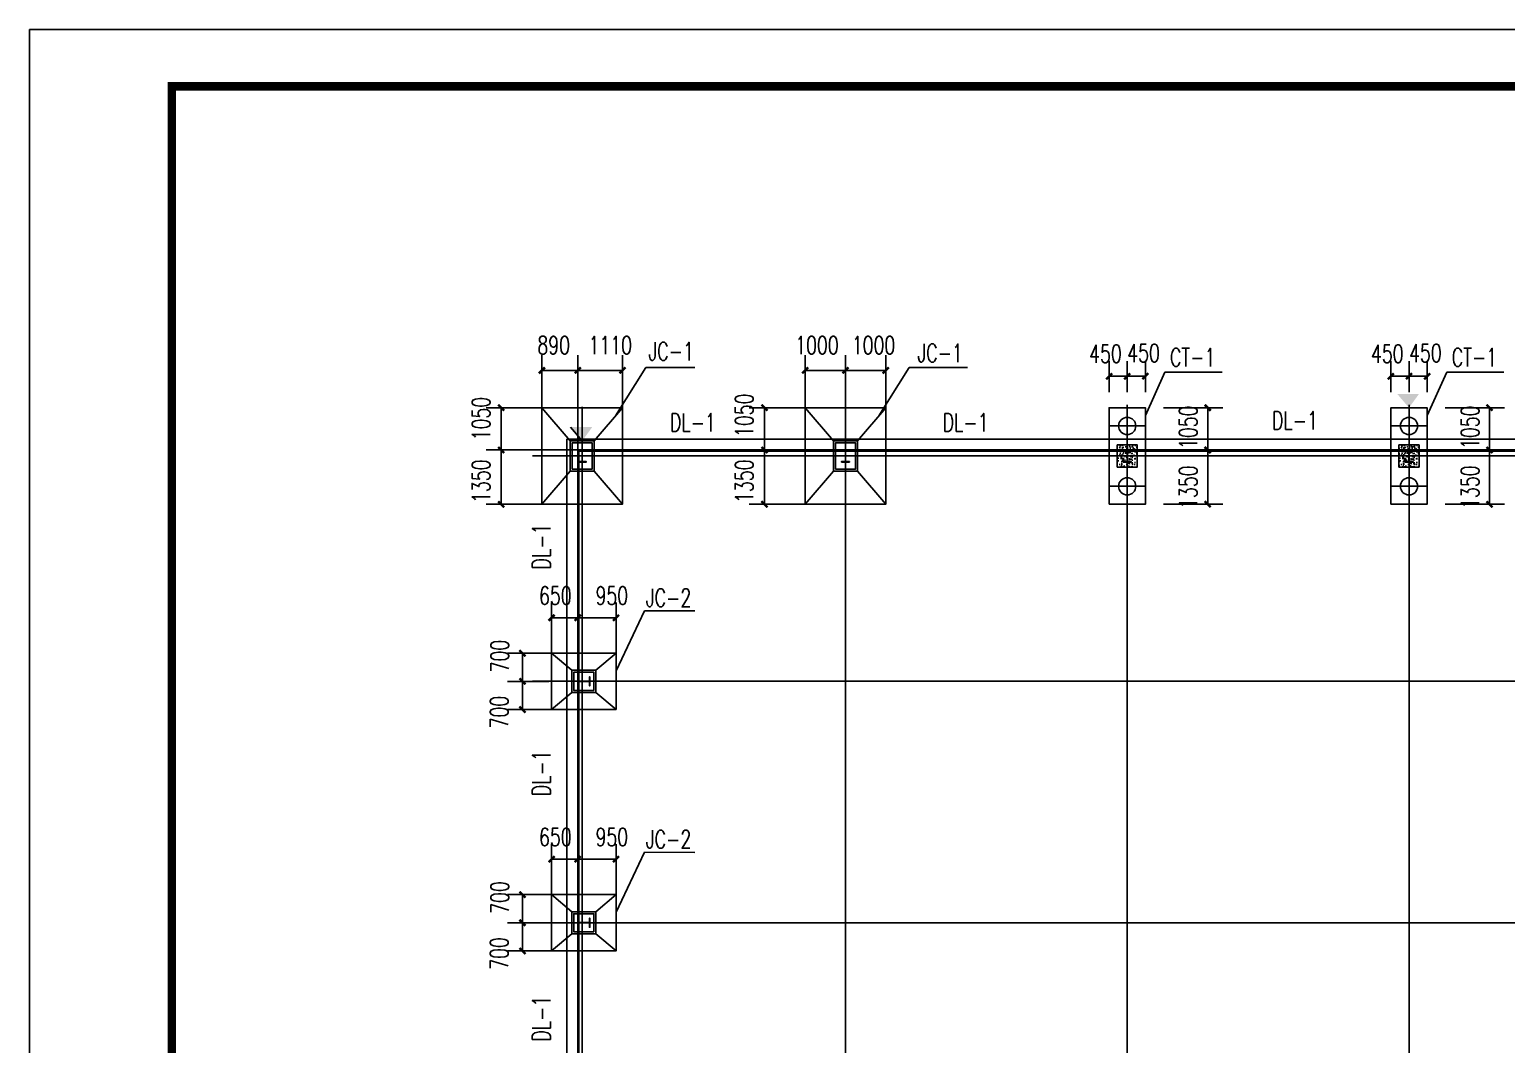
# Model space of a CAD drawing. Extents: x 180850 to 1400258, y 48356 to 327067.
# Drawn here: x 306909 to 343599, y 195157 to 220382 of the extents above; entities that cross this region are included whole.
import ezdxf

# ---------------------------------------------------------------- set-up
doc = ezdxf.new("R2010")
doc.units = 0
doc.header["$LTSCALE"] = 1000
for name, color, linetype in [('AXIS', 3, 'Continuous'), ('DIM_LEAD', 3, 'Continuous'), ('DOTE', 1, 'Continuous'), ('GZ', 50, 'Continuous'), ('PUB_HATCH', 8, 'Continuous'), ('PUB_TEXT', 7, 'Continuous'), ('PUB_TITLE', 4, 'Continuous'), ('YCX', 90, 'Continuous'), ('承台', 2, 'Continuous'), ('桩', 201, 'Continuous')]:
    doc.layers.add(name, color=color, linetype=linetype)
doc.styles.add('_TCH_DIM_T3', font='SIMPLEX', dxfattribs={"width": 0.705882, "bigfont": 'GBCBIG'})
doc.dimstyles.new('_TCH_ARCH&&150', dxfattribs={"dimtxt": 446.25, "dimasz": 150, "dimexe": 375, "dimexo": 450, "dimgap": 189.375, "dimtad": 1, "dimdec": 0, "dimzin": 0, "dimdsep": 46, "dimtxsty": '_TCH_DIM_T3', "dimblk": 'ARCHTICK', "dimcen": 0.09, "dimclrd": 3, "dimclre": 3, "dimclrt": 7, "dimazin": 2, "dimtfac": 1, "dimtdec": 0, "dimtix": 1, "dimtmove": 2, "dimatfit": 3, "dimfxl": 1, "dimtolj": 1, "dimtzin": 0, "dimarcsym": 0})
doc.dimstyles.new('TCH_150_1', dxfattribs={"dimtxt": 446.25, "dimasz": 150, "dimexe": 375, "dimexo": 450, "dimgap": 189.375, "dimtad": 1, "dimdec": 0, "dimzin": 0, "dimdsep": 46, "dimtxsty": '_TCH_DIM_T3', "dimblk": 'ARCHTICK', "dimcen": 0.09, "dimclrd": 256, "dimclre": 256, "dimclrt": 7, "dimazin": 2, "dimtfac": 1, "dimtdec": 0, "dimtix": 1, "dimtmove": 2, "dimatfit": 3, "dimfxl": 1, "dimtolj": 1, "dimtzin": 0, "dimarcsym": 0})

# ---------------------------------------------------------------- blocks, each defined once
blk = doc.blocks.new('A$C33B20A31')
at = {"layer": 'GZ'}
for points in [[(10, 35200), (210, 35200), (210, 35210), (117, 35210), (113, 35215), (113, 35485), (117, 35490), (210, 35490), (210, 35500), (10, 35500), (10, 35490), (103, 35490), (107, 35486), (107, 35215), (103, 35210), (10, 35210), (10, 35200)], [(6550, 35200), (6750, 35200), (6750, 35210), (6657, 35210), (6653, 35215), (6653, 35485), (6657, 35490), (6750, 35490), (6750, 35500), (6550, 35500), (6550, 35490), (6643, 35490), (6647, 35486), (6647, 35215), (6643, 35210), (6550, 35210), (6550, 35200)], [(13550, 35200), (13750, 35200), (13750, 35210), (13657, 35210), (13653, 35215), (13653, 35485), (13657, 35490), (13750, 35490), (13750, 35500), (13550, 35500), (13550, 35490), (13643, 35490), (13647, 35486), (13647, 35215), (13643, 35210), (13550, 35210), (13550, 35200)], [(20550, 35200), (20750, 35200), (20750, 35210), (20657, 35210), (20653, 35215), (20653, 35485), (20657, 35490), (20750, 35490), (20750, 35500), (20550, 35500), (20550, 35490), (20643, 35490), (20647, 35486), (20647, 35215), (20643, 35210), (20550, 35210), (20550, 35200)], [(0, 29860), (0, 29640), (10, 29640), (10, 29743), (15, 29747), (285, 29747), (290, 29743), (290, 29640), (300, 29640), (300, 29860), (290, 29860), (290, 29757), (286, 29753), (15, 29753), (10, 29757), (10, 29860), (0, 29860)], [(0, 23860), (0, 23640), (10, 23640), (10, 23743), (15, 23747), (285, 23747), (290, 23743), (290, 23640), (300, 23640), (300, 23860), (290, 23860), (290, 23757), (286, 23753), (15, 23753), (10, 23757), (10, 23860), (0, 23860)]]:
    blk.add_lwpolyline(points, close=True, dxfattribs=at)
blk = doc.blocks.new('_ArchTick')
at = {"color": 0, "linetype": 'ByBlock', "const_width": 0.4}
blk.add_lwpolyline([(-0.5, -0.5), (0.5, 0.5)], dxfattribs=at)
blk = doc.blocks.new('*D782')
at = {"layer": 'AXIS', "linetype": 'ByBlock', "lineweight": -2, "transparency": 16777216}
for p, q in [((319638, 210946), (319638, 212286)), ((320528, 210952), (320528, 212286)), ((319638, 211911), (320528, 211911))]:
    blk.add_line(p, q, dxfattribs=at)
at = {"layer": 'Defpoints', "color": 0, "linetype": 'ByBlock', "transparency": 16777216}
for p in [(320528, 211911), (319638, 210496), (320528, 210502)]:
    blk.add_point(p, dxfattribs=at)
at = {"layer": 'AXIS', "linetype": 'ByBlock', "lineweight": -2, "transparency": 16777216, "xscale": 150, "yscale": 150, "zscale": 150, "rotation": 180}
blk.add_blockref('_ArchTick', (319638, 211911), dxfattribs=at)
at = {"layer": 'AXIS', "linetype": 'ByBlock', "lineweight": -2, "transparency": 16777216, "xscale": 150, "yscale": 150, "zscale": 150}
blk.add_blockref('_ArchTick', (320528, 211911), dxfattribs=at)
at = {"layer": 'AXIS', "color": 7, "linetype": 'ByBlock', "transparency": 16777216, "insert": (319930, 212537), "char_height": 446.2, "attachment_point": 5, "style": '_TCH_DIM_T3'}
blk.add_mtext('\\A1;890', dxfattribs=at)
blk = doc.blocks.new('*D783')
at = {"layer": 'AXIS', "linetype": 'ByBlock', "lineweight": -2, "transparency": 16777216}
for p, q in [((319888, 209932), (318250, 209932)), ((318625, 209932), (318625, 208583)), ((319713, 208583), (318250, 208583))]:
    blk.add_line(p, q, dxfattribs=at)
at = {"layer": 'Defpoints', "color": 0, "linetype": 'ByBlock', "transparency": 16777216}
for p in [(320338, 209932), (318625, 208583), (320163, 208583)]:
    blk.add_point(p, dxfattribs=at)
at = {"layer": 'AXIS', "linetype": 'ByBlock', "lineweight": -2, "transparency": 16777216, "xscale": 150, "yscale": 150, "zscale": 150}
for p, rotation in [((318625, 209932), 90), ((318625, 208583), 270)]:
    blk.add_blockref('_ArchTick', p, dxfattribs=dict(at, rotation=rotation))
at = {"layer": 'AXIS', "color": 7, "linetype": 'ByBlock', "transparency": 16777216, "insert": (318125, 209156), "char_height": 446.2, "attachment_point": 5, "rotation": 90, "style": '_TCH_DIM_T3'}
blk.add_mtext('\\A1;1350', dxfattribs=at)
blk = doc.blocks.new('*D784')
at = {"layer": 'AXIS', "linetype": 'ByBlock', "lineweight": -2, "transparency": 16777216}
for p, q in [((319713, 210983), (318250, 210983)), ((318625, 210983), (318625, 209932)), ((319888, 209932), (318250, 209932))]:
    blk.add_line(p, q, dxfattribs=at)
at = {"layer": 'Defpoints', "color": 0, "linetype": 'ByBlock', "transparency": 16777216}
for p in [(320163, 210983), (318625, 209932), (320338, 209932)]:
    blk.add_point(p, dxfattribs=at)
at = {"layer": 'AXIS', "linetype": 'ByBlock', "lineweight": -2, "transparency": 16777216, "xscale": 150, "yscale": 150, "zscale": 150}
for p, rotation in [((318625, 210983), 90), ((318625, 209932), 270)]:
    blk.add_blockref('_ArchTick', p, dxfattribs=dict(at, rotation=rotation))
at = {"layer": 'AXIS', "color": 7, "linetype": 'ByBlock', "transparency": 16777216, "insert": (318125, 210712), "char_height": 446.2, "attachment_point": 5, "rotation": 90, "style": '_TCH_DIM_T3'}
blk.add_mtext('\\A1;1050', dxfattribs=at)
blk = doc.blocks.new('*D785')
at = {"layer": 'AXIS', "linetype": 'ByBlock', "lineweight": -2, "transparency": 16777216}
for p, q in [((320528, 210952), (320528, 212286)), ((321638, 210946), (321638, 212286)), ((320528, 211911), (321638, 211911))]:
    blk.add_line(p, q, dxfattribs=at)
at = {"layer": 'Defpoints', "color": 0, "linetype": 'ByBlock', "transparency": 16777216}
for p in [(321638, 211911), (320528, 210502), (321638, 210496)]:
    blk.add_point(p, dxfattribs=at)
at = {"layer": 'AXIS', "linetype": 'ByBlock', "lineweight": -2, "transparency": 16777216, "xscale": 150, "yscale": 150, "zscale": 150, "rotation": 180}
blk.add_blockref('_ArchTick', (320528, 211911), dxfattribs=at)
at = {"layer": 'AXIS', "linetype": 'ByBlock', "lineweight": -2, "transparency": 16777216, "xscale": 150, "yscale": 150, "zscale": 150}
blk.add_blockref('_ArchTick', (321638, 211911), dxfattribs=at)
at = {"layer": 'AXIS', "color": 7, "linetype": 'ByBlock', "transparency": 16777216, "insert": (321335, 212537), "char_height": 446.2, "attachment_point": 5, "style": '_TCH_DIM_T3'}
blk.add_mtext('\\A1;1110', dxfattribs=at)
blk = doc.blocks.new('*D840')
at = {"layer": 'AXIS', "linetype": 'ByBlock', "lineweight": -2, "transparency": 16777216}
for p, q in [((326178, 210946), (326178, 212286)), ((327178, 210946), (327178, 212286)), ((326178, 211911), (327178, 211911))]:
    blk.add_line(p, q, dxfattribs=at)
at = {"layer": 'Defpoints', "color": 0, "linetype": 'ByBlock', "transparency": 16777216}
for p in [(327178, 211911), (326178, 210496), (327178, 210496)]:
    blk.add_point(p, dxfattribs=at)
at = {"layer": 'AXIS', "linetype": 'ByBlock', "lineweight": -2, "transparency": 16777216, "xscale": 150, "yscale": 150, "zscale": 150, "rotation": 180}
blk.add_blockref('_ArchTick', (326178, 211911), dxfattribs=at)
at = {"layer": 'AXIS', "linetype": 'ByBlock', "lineweight": -2, "transparency": 16777216, "xscale": 150, "yscale": 150, "zscale": 150}
blk.add_blockref('_ArchTick', (327178, 211911), dxfattribs=at)
at = {"layer": 'AXIS', "color": 7, "linetype": 'ByBlock', "transparency": 16777216, "insert": (326470, 212537), "char_height": 446.2, "attachment_point": 5, "style": '_TCH_DIM_T3'}
blk.add_mtext('\\A1;1000', dxfattribs=at)
blk = doc.blocks.new('*D841')
at = {"layer": 'AXIS', "linetype": 'ByBlock', "lineweight": -2, "transparency": 16777216}
for p, q in [((326428, 209932), (324790, 209932)), ((325165, 209932), (325165, 208583)), ((326253, 208583), (324790, 208583))]:
    blk.add_line(p, q, dxfattribs=at)
at = {"layer": 'Defpoints', "color": 0, "linetype": 'ByBlock', "transparency": 16777216}
for p in [(326878, 209932), (325165, 208583), (326703, 208583)]:
    blk.add_point(p, dxfattribs=at)
at = {"layer": 'AXIS', "linetype": 'ByBlock', "lineweight": -2, "transparency": 16777216, "xscale": 150, "yscale": 150, "zscale": 150}
for p, rotation in [((325165, 209932), 90), ((325165, 208583), 270)]:
    blk.add_blockref('_ArchTick', p, dxfattribs=dict(at, rotation=rotation))
at = {"layer": 'AXIS', "color": 7, "linetype": 'ByBlock', "transparency": 16777216, "insert": (324665, 209156), "char_height": 446.2, "attachment_point": 5, "rotation": 90, "style": '_TCH_DIM_T3'}
blk.add_mtext('\\A1;1350', dxfattribs=at)
blk = doc.blocks.new('*D842')
at = {"layer": 'AXIS', "linetype": 'ByBlock', "lineweight": -2, "transparency": 16777216}
for p, q in [((326253, 210983), (324790, 210983)), ((325165, 210983), (325165, 209932)), ((326428, 209932), (324790, 209932))]:
    blk.add_line(p, q, dxfattribs=at)
at = {"layer": 'Defpoints', "color": 0, "linetype": 'ByBlock', "transparency": 16777216}
for p in [(326703, 210983), (325165, 209932), (326878, 209932)]:
    blk.add_point(p, dxfattribs=at)
at = {"layer": 'AXIS', "linetype": 'ByBlock', "lineweight": -2, "transparency": 16777216, "xscale": 150, "yscale": 150, "zscale": 150}
for p, rotation in [((325165, 210983), 90), ((325165, 209932), 270)]:
    blk.add_blockref('_ArchTick', p, dxfattribs=dict(at, rotation=rotation))
at = {"layer": 'AXIS', "color": 7, "linetype": 'ByBlock', "transparency": 16777216, "insert": (324665, 210794), "char_height": 446.2, "attachment_point": 5, "rotation": 90, "style": '_TCH_DIM_T3'}
blk.add_mtext('\\A1;1050', dxfattribs=at)
blk = doc.blocks.new('*D843')
at = {"layer": 'AXIS', "linetype": 'ByBlock', "lineweight": -2, "transparency": 16777216}
for p, q in [((327178, 210946), (327178, 212286)), ((328178, 210946), (328178, 212286)), ((327178, 211911), (328178, 211911))]:
    blk.add_line(p, q, dxfattribs=at)
at = {"layer": 'Defpoints', "color": 0, "linetype": 'ByBlock', "transparency": 16777216}
for p in [(328178, 211911), (327178, 210496), (328178, 210496)]:
    blk.add_point(p, dxfattribs=at)
at = {"layer": 'AXIS', "linetype": 'ByBlock', "lineweight": -2, "transparency": 16777216, "xscale": 150, "yscale": 150, "zscale": 150, "rotation": 180}
blk.add_blockref('_ArchTick', (327178, 211911), dxfattribs=at)
at = {"layer": 'AXIS', "linetype": 'ByBlock', "lineweight": -2, "transparency": 16777216, "xscale": 150, "yscale": 150, "zscale": 150}
blk.add_blockref('_ArchTick', (328178, 211911), dxfattribs=at)
at = {"layer": 'AXIS', "color": 7, "linetype": 'ByBlock', "transparency": 16777216, "insert": (327875, 212537), "char_height": 446.2, "attachment_point": 5, "style": '_TCH_DIM_T3'}
blk.add_mtext('\\A1;1000', dxfattribs=at)
blk = doc.blocks.new('*D872')
at = {"layer": 'AXIS', "linetype": 'ByBlock', "lineweight": -2, "transparency": 16777216}
for p, q in [((319878, 198894), (319878, 200138)), ((320528, 198907), (320528, 200138)), ((319878, 199763), (320528, 199763))]:
    blk.add_line(p, q, dxfattribs=at)
at = {"layer": 'Defpoints', "color": 0, "linetype": 'ByBlock', "transparency": 16777216}
for p in [(320528, 199763), (319878, 198444), (320528, 198457)]:
    blk.add_point(p, dxfattribs=at)
at = {"layer": 'AXIS', "linetype": 'ByBlock', "lineweight": -2, "transparency": 16777216, "xscale": 150, "yscale": 150, "zscale": 150, "rotation": 180}
blk.add_blockref('_ArchTick', (319878, 199763), dxfattribs=at)
at = {"layer": 'AXIS', "linetype": 'ByBlock', "lineweight": -2, "transparency": 16777216, "xscale": 150, "yscale": 150, "zscale": 150}
blk.add_blockref('_ArchTick', (320528, 199763), dxfattribs=at)
at = {"layer": 'AXIS', "color": 7, "linetype": 'ByBlock', "transparency": 16777216, "insert": (319970, 200313), "char_height": 446.2, "attachment_point": 5, "style": '_TCH_DIM_T3'}
blk.add_mtext('\\A1;650', dxfattribs=at)
blk = doc.blocks.new('*D873')
at = {"layer": 'AXIS', "linetype": 'ByBlock', "lineweight": -2, "transparency": 16777216}
for p, q in [((319933, 198882), (318779, 198882)), ((319154, 198182), (319154, 198882)), ((319808, 198182), (318779, 198182))]:
    blk.add_line(p, q, dxfattribs=at)
at = {"layer": 'Defpoints', "color": 0, "linetype": 'ByBlock', "transparency": 16777216}
for p in [(319154, 198882), (320383, 198882), (320258, 198182)]:
    blk.add_point(p, dxfattribs=at)
at = {"layer": 'AXIS', "linetype": 'ByBlock', "lineweight": -2, "transparency": 16777216, "xscale": 150, "yscale": 150, "zscale": 150}
for p, rotation in [((319154, 198882), 90), ((319154, 198182), 270)]:
    blk.add_blockref('_ArchTick', p, dxfattribs=dict(at, rotation=rotation))
at = {"layer": 'AXIS', "color": 7, "linetype": 'ByBlock', "transparency": 16777216, "insert": (318590, 198809), "char_height": 446.2, "attachment_point": 5, "rotation": 90, "style": '_TCH_DIM_T3'}
blk.add_mtext('\\A1;700', dxfattribs=at)
blk = doc.blocks.new('*D874')
at = {"layer": 'AXIS', "linetype": 'ByBlock', "lineweight": -2, "transparency": 16777216}
for p, q in [((319808, 198182), (318779, 198182)), ((319154, 197482), (319154, 198182)), ((319933, 197482), (318779, 197482))]:
    blk.add_line(p, q, dxfattribs=at)
at = {"layer": 'Defpoints', "color": 0, "linetype": 'ByBlock', "transparency": 16777216}
for p in [(319154, 198182), (320258, 198182), (320383, 197482)]:
    blk.add_point(p, dxfattribs=at)
at = {"layer": 'AXIS', "linetype": 'ByBlock', "lineweight": -2, "transparency": 16777216, "xscale": 150, "yscale": 150, "zscale": 150}
for p, rotation in [((319154, 198182), 90), ((319154, 197482), 270)]:
    blk.add_blockref('_ArchTick', p, dxfattribs=dict(at, rotation=rotation))
at = {"layer": 'AXIS', "color": 7, "linetype": 'ByBlock', "transparency": 16777216, "insert": (318578, 197418), "char_height": 446.2, "attachment_point": 5, "rotation": 90, "style": '_TCH_DIM_T3'}
blk.add_mtext('\\A1;700', dxfattribs=at)
blk = doc.blocks.new('*D875')
at = {"layer": 'AXIS', "linetype": 'ByBlock', "lineweight": -2, "transparency": 16777216}
for p, q in [((320528, 198907), (320528, 200138)), ((321478, 198894), (321478, 200138)), ((320528, 199763), (321478, 199763))]:
    blk.add_line(p, q, dxfattribs=at)
at = {"layer": 'Defpoints', "color": 0, "linetype": 'ByBlock', "transparency": 16777216}
for p in [(321478, 199763), (320528, 198457), (321478, 198444)]:
    blk.add_point(p, dxfattribs=at)
at = {"layer": 'AXIS', "linetype": 'ByBlock', "lineweight": -2, "transparency": 16777216, "xscale": 150, "yscale": 150, "zscale": 150, "rotation": 180}
blk.add_blockref('_ArchTick', (320528, 199763), dxfattribs=at)
at = {"layer": 'AXIS', "linetype": 'ByBlock', "lineweight": -2, "transparency": 16777216, "xscale": 150, "yscale": 150, "zscale": 150}
blk.add_blockref('_ArchTick', (321478, 199763), dxfattribs=at)
at = {"layer": 'AXIS', "color": 7, "linetype": 'ByBlock', "transparency": 16777216, "insert": (321375, 200313), "char_height": 446.2, "attachment_point": 5, "style": '_TCH_DIM_T3'}
blk.add_mtext('\\A1;950', dxfattribs=at)
blk = doc.blocks.new('*D876')
at = {"layer": 'AXIS', "linetype": 'ByBlock', "lineweight": -2, "transparency": 16777216}
for p, q in [((319878, 204894), (319878, 206138)), ((320528, 204907), (320528, 206138)), ((319878, 205763), (320528, 205763))]:
    blk.add_line(p, q, dxfattribs=at)
at = {"layer": 'Defpoints', "color": 0, "linetype": 'ByBlock', "transparency": 16777216}
for p in [(320528, 205763), (319878, 204444), (320528, 204457)]:
    blk.add_point(p, dxfattribs=at)
at = {"layer": 'AXIS', "linetype": 'ByBlock', "lineweight": -2, "transparency": 16777216, "xscale": 150, "yscale": 150, "zscale": 150, "rotation": 180}
blk.add_blockref('_ArchTick', (319878, 205763), dxfattribs=at)
at = {"layer": 'AXIS', "linetype": 'ByBlock', "lineweight": -2, "transparency": 16777216, "xscale": 150, "yscale": 150, "zscale": 150}
blk.add_blockref('_ArchTick', (320528, 205763), dxfattribs=at)
at = {"layer": 'AXIS', "color": 7, "linetype": 'ByBlock', "transparency": 16777216, "insert": (319970, 206313), "char_height": 446.2, "attachment_point": 5, "style": '_TCH_DIM_T3'}
blk.add_mtext('\\A1;650', dxfattribs=at)
blk = doc.blocks.new('*D877')
at = {"layer": 'AXIS', "linetype": 'ByBlock', "lineweight": -2, "transparency": 16777216}
for p, q in [((319933, 204882), (318779, 204882)), ((319154, 204182), (319154, 204882)), ((319808, 204182), (318779, 204182))]:
    blk.add_line(p, q, dxfattribs=at)
at = {"layer": 'Defpoints', "color": 0, "linetype": 'ByBlock', "transparency": 16777216}
for p in [(319154, 204882), (320383, 204882), (320258, 204182)]:
    blk.add_point(p, dxfattribs=at)
at = {"layer": 'AXIS', "linetype": 'ByBlock', "lineweight": -2, "transparency": 16777216, "xscale": 150, "yscale": 150, "zscale": 150}
for p, rotation in [((319154, 204882), 90), ((319154, 204182), 270)]:
    blk.add_blockref('_ArchTick', p, dxfattribs=dict(at, rotation=rotation))
at = {"layer": 'AXIS', "color": 7, "linetype": 'ByBlock', "transparency": 16777216, "insert": (318590, 204809), "char_height": 446.2, "attachment_point": 5, "rotation": 90, "style": '_TCH_DIM_T3'}
blk.add_mtext('\\A1;700', dxfattribs=at)
blk = doc.blocks.new('*D878')
at = {"layer": 'AXIS', "linetype": 'ByBlock', "lineweight": -2, "transparency": 16777216}
for p, q in [((319808, 204182), (318779, 204182)), ((319154, 203482), (319154, 204182)), ((319933, 203482), (318779, 203482))]:
    blk.add_line(p, q, dxfattribs=at)
at = {"layer": 'Defpoints', "color": 0, "linetype": 'ByBlock', "transparency": 16777216}
for p in [(319154, 204182), (320258, 204182), (320383, 203482)]:
    blk.add_point(p, dxfattribs=at)
at = {"layer": 'AXIS', "linetype": 'ByBlock', "lineweight": -2, "transparency": 16777216, "xscale": 150, "yscale": 150, "zscale": 150}
for p, rotation in [((319154, 204182), 90), ((319154, 203482), 270)]:
    blk.add_blockref('_ArchTick', p, dxfattribs=dict(at, rotation=rotation))
at = {"layer": 'AXIS', "color": 7, "linetype": 'ByBlock', "transparency": 16777216, "insert": (318578, 203418), "char_height": 446.2, "attachment_point": 5, "rotation": 90, "style": '_TCH_DIM_T3'}
blk.add_mtext('\\A1;700', dxfattribs=at)
blk = doc.blocks.new('*D879')
at = {"layer": 'AXIS', "linetype": 'ByBlock', "lineweight": -2, "transparency": 16777216}
for p, q in [((320528, 204907), (320528, 206138)), ((321478, 204894), (321478, 206138)), ((320528, 205763), (321478, 205763))]:
    blk.add_line(p, q, dxfattribs=at)
at = {"layer": 'Defpoints', "color": 0, "linetype": 'ByBlock', "transparency": 16777216}
for p in [(321478, 205763), (320528, 204457), (321478, 204444)]:
    blk.add_point(p, dxfattribs=at)
at = {"layer": 'AXIS', "linetype": 'ByBlock', "lineweight": -2, "transparency": 16777216, "xscale": 150, "yscale": 150, "zscale": 150, "rotation": 180}
blk.add_blockref('_ArchTick', (320528, 205763), dxfattribs=at)
at = {"layer": 'AXIS', "linetype": 'ByBlock', "lineweight": -2, "transparency": 16777216, "xscale": 150, "yscale": 150, "zscale": 150}
blk.add_blockref('_ArchTick', (321478, 205763), dxfattribs=at)
at = {"layer": 'AXIS', "color": 7, "linetype": 'ByBlock', "transparency": 16777216, "insert": (321375, 206313), "char_height": 446.2, "attachment_point": 5, "style": '_TCH_DIM_T3'}
blk.add_mtext('\\A1;950', dxfattribs=at)
blk = doc.blocks.new('*D1143')
at = {"color": 3, "lineweight": -2, "transparency": 16777216}
for p, q in [((340728, 211368), (340728, 212139)), ((341178, 211368), (341178, 212139)), ((340728, 211764), (341178, 211764))]:
    blk.add_line(p, q, dxfattribs=at)
at = {"layer": 'Defpoints', "color": 0, "transparency": 16777216}
for p in [(341178, 211764), (340728, 210918), (341178, 210918)]:
    blk.add_point(p, dxfattribs=at)
at = {"color": 3, "lineweight": -2, "transparency": 16777216, "xscale": 150, "yscale": 150, "zscale": 150, "rotation": 180}
blk.add_blockref('_ArchTick', (340728, 211764), dxfattribs=at)
at = {"color": 3, "lineweight": -2, "transparency": 16777216, "xscale": 150, "yscale": 150, "zscale": 150}
blk.add_blockref('_ArchTick', (341178, 211764), dxfattribs=at)
at = {"color": 7, "transparency": 16777216, "insert": (340638, 212324), "char_height": 446.2, "attachment_point": 5, "style": '_TCH_DIM_T3'}
blk.add_mtext('\\A1;450', dxfattribs=at)
blk = doc.blocks.new('*D1144')
at = {"color": 3, "lineweight": -2, "transparency": 16777216}
for p, q in [((341178, 211368), (341178, 212139)), ((341628, 211368), (341628, 212139)), ((341178, 211764), (341628, 211764))]:
    blk.add_line(p, q, dxfattribs=at)
at = {"layer": 'Defpoints', "color": 0, "transparency": 16777216}
for p in [(341628, 211764), (341178, 210918), (341628, 210918)]:
    blk.add_point(p, dxfattribs=at)
at = {"color": 3, "lineweight": -2, "transparency": 16777216, "xscale": 150, "yscale": 150, "zscale": 150, "rotation": 180}
blk.add_blockref('_ArchTick', (341178, 211764), dxfattribs=at)
at = {"color": 3, "lineweight": -2, "transparency": 16777216, "xscale": 150, "yscale": 150, "zscale": 150}
blk.add_blockref('_ArchTick', (341628, 211764), dxfattribs=at)
at = {"color": 7, "transparency": 16777216, "insert": (341584, 212341), "char_height": 446.2, "attachment_point": 5, "style": '_TCH_DIM_T3'}
blk.add_mtext('\\A1;450', dxfattribs=at)
blk = doc.blocks.new('*D1145')
at = {"color": 3, "lineweight": -2, "transparency": 16777216}
for p, q in [((342078, 209932), (343552, 209932)), ((343177, 209932), (343177, 208583)), ((342078, 208583), (343552, 208583))]:
    blk.add_line(p, q, dxfattribs=at)
at = {"layer": 'Defpoints', "color": 0, "transparency": 16777216}
for p in [(341628, 209932), (341628, 208583), (343177, 208583)]:
    blk.add_point(p, dxfattribs=at)
at = {"color": 3, "lineweight": -2, "transparency": 16777216, "xscale": 150, "yscale": 150, "zscale": 150}
for p, rotation in [((343177, 209932), 90), ((343177, 208583), 270)]:
    blk.add_blockref('_ArchTick', p, dxfattribs=dict(at, rotation=rotation))
at = {"color": 7, "transparency": 16777216, "insert": (342695, 209008), "char_height": 446.2, "attachment_point": 5, "rotation": 90, "style": '_TCH_DIM_T3'}
blk.add_mtext('\\A1;1350', dxfattribs=at)
blk = doc.blocks.new('*D1146')
at = {"color": 3, "lineweight": -2, "transparency": 16777216}
for p, q in [((342078, 210983), (343552, 210983)), ((343177, 210983), (343177, 209932)), ((342078, 209932), (343552, 209932))]:
    blk.add_line(p, q, dxfattribs=at)
at = {"layer": 'Defpoints', "color": 0, "transparency": 16777216}
for p in [(341628, 210983), (341628, 209932), (343177, 209932)]:
    blk.add_point(p, dxfattribs=at)
at = {"color": 3, "lineweight": -2, "transparency": 16777216, "xscale": 150, "yscale": 150, "zscale": 150}
for p, rotation in [((343177, 210983), 90), ((343177, 209932), 270)]:
    blk.add_blockref('_ArchTick', p, dxfattribs=dict(at, rotation=rotation))
at = {"color": 7, "transparency": 16777216, "insert": (342695, 210496), "char_height": 446.2, "attachment_point": 5, "rotation": 90, "style": '_TCH_DIM_T3'}
blk.add_mtext('\\A1;1050', dxfattribs=at)
blk = doc.blocks.new('*D1147')
at = {"color": 3, "lineweight": -2, "transparency": 16777216}
for p, q in [((333728, 211368), (333728, 212139)), ((334178, 211368), (334178, 212139)), ((333728, 211764), (334178, 211764))]:
    blk.add_line(p, q, dxfattribs=at)
at = {"layer": 'Defpoints', "color": 0, "transparency": 16777216}
for p in [(334178, 211764), (333728, 210918), (334178, 210918)]:
    blk.add_point(p, dxfattribs=at)
at = {"color": 3, "lineweight": -2, "transparency": 16777216, "xscale": 150, "yscale": 150, "zscale": 150, "rotation": 180}
blk.add_blockref('_ArchTick', (333728, 211764), dxfattribs=at)
at = {"color": 3, "lineweight": -2, "transparency": 16777216, "xscale": 150, "yscale": 150, "zscale": 150}
blk.add_blockref('_ArchTick', (334178, 211764), dxfattribs=at)
at = {"color": 7, "transparency": 16777216, "insert": (333638, 212324), "char_height": 446.2, "attachment_point": 5, "style": '_TCH_DIM_T3'}
blk.add_mtext('\\A1;450', dxfattribs=at)
blk = doc.blocks.new('*D1148')
at = {"color": 3, "lineweight": -2, "transparency": 16777216}
for p, q in [((334178, 211368), (334178, 212139)), ((334628, 211368), (334628, 212139)), ((334178, 211764), (334628, 211764))]:
    blk.add_line(p, q, dxfattribs=at)
at = {"layer": 'Defpoints', "color": 0, "transparency": 16777216}
for p in [(334628, 211764), (334178, 210918), (334628, 210918)]:
    blk.add_point(p, dxfattribs=at)
at = {"color": 3, "lineweight": -2, "transparency": 16777216, "xscale": 150, "yscale": 150, "zscale": 150, "rotation": 180}
blk.add_blockref('_ArchTick', (334178, 211764), dxfattribs=at)
at = {"color": 3, "lineweight": -2, "transparency": 16777216, "xscale": 150, "yscale": 150, "zscale": 150}
blk.add_blockref('_ArchTick', (334628, 211764), dxfattribs=at)
at = {"color": 7, "transparency": 16777216, "insert": (334584, 212341), "char_height": 446.2, "attachment_point": 5, "style": '_TCH_DIM_T3'}
blk.add_mtext('\\A1;450', dxfattribs=at)
blk = doc.blocks.new('*D1149')
at = {"color": 3, "lineweight": -2, "transparency": 16777216}
for p, q in [((335078, 209932), (336552, 209932)), ((336177, 209932), (336177, 208583)), ((335078, 208583), (336552, 208583))]:
    blk.add_line(p, q, dxfattribs=at)
at = {"layer": 'Defpoints', "color": 0, "transparency": 16777216}
for p in [(334628, 209932), (334628, 208583), (336177, 208583)]:
    blk.add_point(p, dxfattribs=at)
at = {"color": 3, "lineweight": -2, "transparency": 16777216, "xscale": 150, "yscale": 150, "zscale": 150}
for p, rotation in [((336177, 209932), 90), ((336177, 208583), 270)]:
    blk.add_blockref('_ArchTick', p, dxfattribs=dict(at, rotation=rotation))
at = {"color": 7, "transparency": 16777216, "insert": (335695, 209008), "char_height": 446.2, "attachment_point": 5, "rotation": 90, "style": '_TCH_DIM_T3'}
blk.add_mtext('\\A1;1350', dxfattribs=at)
blk = doc.blocks.new('*D1150')
at = {"color": 3, "lineweight": -2, "transparency": 16777216}
for p, q in [((335078, 210983), (336552, 210983)), ((336177, 210983), (336177, 209932)), ((335078, 209932), (336552, 209932))]:
    blk.add_line(p, q, dxfattribs=at)
at = {"layer": 'Defpoints', "color": 0, "transparency": 16777216}
for p in [(334628, 210983), (334628, 209932), (336177, 209932)]:
    blk.add_point(p, dxfattribs=at)
at = {"color": 3, "lineweight": -2, "transparency": 16777216, "xscale": 150, "yscale": 150, "zscale": 150}
for p, rotation in [((336177, 210983), 90), ((336177, 209932), 270)]:
    blk.add_blockref('_ArchTick', p, dxfattribs=dict(at, rotation=rotation))
at = {"color": 7, "transparency": 16777216, "insert": (335695, 210496), "char_height": 446.2, "attachment_point": 5, "rotation": 90, "style": '_TCH_DIM_T3'}
blk.add_mtext('\\A1;1050', dxfattribs=at)

msp = doc.modelspace()

# ---------------------------------------------------------------- hatches: boundary and pattern name
at = {"layer": 'PUB_HATCH', "linetype": 'ByBlock', "ltscale": 0.1}
h = msp.add_hatch(dxfattribs=at)
h.set_pattern_fill('AR-CONC', color=8, scale=100, angle=180)
h.set_pattern_definition([(230, (2275257.47, 935771.33), (-182.184669, 15.939086), [19.05, -209.55]), (175, (2275257.47, 935771.33), (35.242826, -191.056643), [15.24, -167.64]), (280.451, (2275242.29, 935772.66), (-146.942502, -175.116688), [16.19, -178.09]), (226.1842, (2275257.47, 935720.53), (-271.07904, 42.042328), [28.575, -314.325]), (276.6356, (2275234.88, 935724.03), (-237.404234, -247.425556), [24.285, -267.135]), (171.184, (2275257.47, 935720.53), (-237.404606, -247.425118), [22.86, -251.46]), (201, (2275232.07, 935733.23), (-151.61488, 102.265519), [19.05, -209.55]), (146, (2275232.07, 935733.23), (-61.802028, -184.187966), [15.24, -167.64]), (251.4514, (2275219.43, 935741.75), (-213.416491, -81.922858), [16.19, -178.09]), (217.5, (2275257.47, 935771.33), (-3.0886033, -84.5550389), [0, -165.608, 0, -170.18, 0, -168.275]), (187.5, (2275257.47, 935771.33), (-66.8196625, -100.180575), [0, -97.028, 0, -161.798, 0, -64.135]), (147.5, (2275314.11, 935771.33), (-135.5905952, 5.728744), [0, -63.5, 0, -198.12, 0, -262.89]), (137.5, (2275339.51, 935771.33), (-148.1291814, -25.426491), [0, -82.55, 0, -131.572, 0, -186.69])])
h.paths.add_polyline_path([(333928.29, 210057.61), (334428.29, 210057.61), (334428.29, 209507.61), (333928.29, 209507.61)])
h = msp.add_hatch(dxfattribs=at)
h.set_pattern_fill('AR-CONC', color=8, scale=100, angle=180)
h.set_pattern_definition([(230, (2282257.47, 935771.33), (-182.184669, 15.939086), [19.05, -209.55]), (175, (2282257.47, 935771.33), (35.242826, -191.056643), [15.24, -167.64]), (280.451, (2282242.29, 935772.66), (-146.942502, -175.116688), [16.19, -178.09]), (226.1842, (2282257.47, 935720.53), (-271.07904, 42.042328), [28.575, -314.325]), (276.6356, (2282234.88, 935724.03), (-237.404234, -247.425556), [24.285, -267.135]), (171.184, (2282257.47, 935720.53), (-237.404606, -247.425118), [22.86, -251.46]), (201, (2282232.07, 935733.23), (-151.61488, 102.265519), [19.05, -209.55]), (146, (2282232.07, 935733.23), (-61.802028, -184.187966), [15.24, -167.64]), (251.4514, (2282219.43, 935741.75), (-213.416491, -81.922858), [16.19, -178.09]), (217.5, (2282257.47, 935771.33), (-3.0886033, -84.5550389), [0, -165.608, 0, -170.18, 0, -168.275]), (187.5, (2282257.47, 935771.33), (-66.8196625, -100.180575), [0, -97.028, 0, -161.798, 0, -64.135]), (147.5, (2282314.11, 935771.33), (-135.5905952, 5.728744), [0, -63.5, 0, -198.12, 0, -262.89]), (137.5, (2282339.51, 935771.33), (-148.1291814, -25.426491), [0, -82.55, 0, -131.572, 0, -186.69])])
h.paths.add_polyline_path([(340928.29, 210057.61), (341428.29, 210057.61), (341428.29, 209507.61), (340928.29, 209507.61)])

# ---------------------------------------------------------------- linework, layer by layer
for p, q in [((320338.16, 210157.61), (319638.16, 210982.61)), ((320938.16, 210157.61), (321638.16, 210982.61)), ((326878.16, 210157.61), (326178.16, 210982.61)), ((327478.16, 210157.61), (328178.16, 210982.61)), ((320938.16, 209707.61), (320938.16, 209707.61)), ((327478.16, 209707.61), (327478.16, 209707.61)), ((320338.16, 209407.61), (319638.16, 208582.61)), ((320938.16, 209407.61), (321638.16, 208582.61)), ((326878.16, 209407.61), (326178.16, 208582.61)), ((327478.16, 209407.61), (328178.16, 208582.61)), ((320753.42, 204457.35), (320753.42, 204457.35)), ((320753.42, 198457.35), (320753.42, 198457.35))]:
    msp.add_line(p, q)
for points in [[(319638.16, 210982.61), (321638.16, 210982.61), (321638.16, 208582.61), (319638.16, 208582.61)], [(326178.16, 210982.61), (328178.16, 210982.61), (328178.16, 208582.61), (326178.16, 208582.61)], [(320258.16, 210202.35), (370298.16, 210202.35), (370298.16, 174162.35), (320258.16, 174162.35)], [(320558.16, 209902.35), (369998.16, 209902.35), (369998.16, 174462.35), (320558.16, 174462.35)], [(333928.29, 209507.61), (334428.29, 209507.61), (334428.29, 210057.61), (333928.29, 210057.61)], [(340928.29, 209507.61), (341428.29, 209507.61), (341428.29, 210057.61), (340928.29, 210057.61)]]:
    msp.add_lwpolyline(points, close=True)
at = {"layer": 'DIM_LEAD'}
for p, q in [((334628.17, 210789.9), (335115.06, 211870.2)), ((335115.06, 211870.2), (336536.78, 211870.2)), ((341628.17, 210789.9), (342115.06, 211870.2)), ((342115.06, 211870.2), (343536.78, 211870.2))]:
    msp.add_line(p, q, dxfattribs=at)
at = {"layer": 'DOTE'}
for p, q in [((320528.16, 173307.35), (320528.16, 211007.35)), ((320638.16, 173307.35), (320638.16, 211007.35)), ((327178.16, 173307.35), (327178.16, 211057.35)), ((334178.16, 173307.35), (334178.16, 211057.35)), ((341178.16, 173307.35), (341178.16, 211057.35)), ((319403.16, 209932.35), (371278.16, 209932.35)), ((319400.16, 209782.61), (371275.16, 209782.61)), ((319403.16, 204182.35), (371278.16, 204182.35)), ((319403.16, 198182.35), (371278.16, 198182.35))]:
    msp.add_line(p, q, dxfattribs=at)
at = {"layer": 'PUB_TEXT', "color": 5}
msp.add_line((320343.33, 210502.14), (320638.16, 210157.61), dxfattribs=at)
for points in [[(341427.73, 211327.14), (341178.16, 210982.61), (340883.33, 211327.14)], [(320887.73, 210502.14), (320638.16, 210157.61), (320343.33, 210502.14)]]:
    msp.add_solid(points, dxfattribs=at)
at = {"layer": 'PUB_TITLE'}
msp.add_lwpolyline([(306908.52, 220381.89), (425837.69, 220381.89), (425837.69, 136381.97), (306908.52, 136381.97)], close=True, dxfattribs=at)
at = {"layer": 'PUB_TITLE', "const_width": 212.12}
msp.add_lwpolyline([(310443.87, 137796.11), (310443.87, 218967.75), (424423.55, 218967.75), (424423.55, 137796.11)], close=True, dxfattribs=at)
at = {"layer": 'YCX'}
for p, q in [((322218.4, 211982.74), (321465.46, 210779.4)), ((323432.72, 211980.14), (322218.4, 211982.74)), ((328758.4, 211982.74), (328005.46, 210779.4)), ((330212.12, 211979.8), (328758.4, 211982.74)), ((322183.36, 205933.49), (321478.42, 204443.53)), ((323433.34, 205931.73), (322183.36, 205933.49)), ((322183.36, 199933.49), (321478.42, 198443.53)), ((323433.34, 199931.73), (322183.36, 199933.49))]:
    msp.add_line(p, q, dxfattribs=at)
at = {"layer": '承台', "color": 6}
for p, q in [((320938.16, 209707.61), (320938.16, 209707.61)), ((327478.16, 209707.61), (327478.16, 209707.61))]:
    msp.add_line(p, q, dxfattribs=at)
at = {"layer": '承台'}
for p, q in [((320378.42, 204457.35), (319878.42, 204882.35)), ((320978.42, 204457.35), (321478.42, 204882.35)), ((320378.42, 203907.35), (319878.42, 203482.35)), ((320978.42, 203907.35), (321478.42, 203482.35)), ((320378.42, 198457.35), (319878.42, 198882.35)), ((320978.42, 198457.35), (321478.42, 198882.35)), ((320378.42, 197907.35), (319878.42, 197482.35)), ((320978.42, 197907.35), (321478.42, 197482.35))]:
    msp.add_line(p, q, dxfattribs=at)
for points in [[(333728.17, 208582.61), (334628.17, 208582.61), (334628.17, 210982.61), (333728.17, 210982.61)], [(340728.17, 208582.61), (341628.17, 208582.61), (341628.17, 210982.61), (340728.17, 210982.61)], [(319878.42, 203482.35), (319878.42, 204882.35), (321478.42, 204882.35), (321478.42, 203482.35)], [(320978.42, 203907.35), (320978.42, 204457.35), (320378.42, 204457.35), (320378.42, 203907.35)], [(320928.42, 203957.35), (320928.42, 204407.35), (320428.42, 204407.35), (320428.42, 203957.35)], [(319878.42, 197482.35), (319878.42, 198882.35), (321478.42, 198882.35), (321478.42, 197482.35)], [(320978.42, 197907.35), (320978.42, 198457.35), (320378.42, 198457.35), (320378.42, 197907.35)], [(320928.42, 197957.35), (320928.42, 198407.35), (320428.42, 198407.35), (320428.42, 197957.35)]]:
    msp.add_lwpolyline(points, close=True, dxfattribs=at)
at = {"layer": '承台', "color": 6}
for points in [[(320338.16, 209407.61), (320938.16, 209407.61), (320938.16, 210157.61), (320338.16, 210157.61)], [(320388.16, 209457.61), (320888.16, 209457.61), (320888.16, 210107.61), (320388.16, 210107.61)], [(326878.16, 209407.61), (327478.16, 209407.61), (327478.16, 210157.61), (326878.16, 210157.61)], [(326928.16, 209457.61), (327428.16, 209457.61), (327428.16, 210107.61), (326928.16, 210107.61)]]:
    msp.add_lwpolyline(points, close=True, dxfattribs=at)
at = {"layer": '桩'}
for p, q in [((334178.15, 210955.63), (334178.15, 209953.63)), ((341178.15, 210955.63), (341178.15, 209953.63)), ((333752.15, 210529.63), (334604.15, 210529.63)), ((340752.15, 210529.63), (341604.15, 210529.63)), ((334178.15, 208603.63), (334178.15, 209360.63)), ((341178.15, 208603.63), (341178.15, 209360.63)), ((333752.15, 209029.63), (334604.15, 209029.63)), ((340752.15, 209029.63), (341604.15, 209029.63))]:
    msp.add_line(p, q, dxfattribs=at)
for centre in [(334178.15, 210529.63), (341178.15, 210529.63), (334178.15, 209029.63), (341178.15, 209029.63)]:
    msp.add_circle(centre, 213, dxfattribs=at)

# ---------------------------------------------------------------- block references
msp.add_blockref('A$C33B20A31', (320528.16, 174432.35))

# ---------------------------------------------------------------- texts
at = {"layer": 'YCX', "style": '_TCH_DIM_T3', "width": 0.705882}
for s, p in [('JC-1', (322284.18, 212158.15)), ('JC-1', (328966.53, 212117.87)), ('CT-1', (335238.88, 212010.18)), ('CT-1', (342238.88, 212010.18)), ('JC-2', (322219.34, 206033.52)), ('JC-2', (322219.34, 200033.52))]:
    msp.add_text(s, height=450, dxfattribs=at).set_placement(p)
at = {"layer": '承台', "color": 6, "style": '_TCH_DIM_T3', "width": 0.705882}
for p in [(322816.48, 210391.42), (329592.15, 210391.42), (337773.67, 210439.84)]:
    msp.add_text('DL-1', height=450, dxfattribs=at).set_placement(p)
for p in [(319848.21, 206960.87), (319848.21, 201325.04), (319848.21, 195225.99)]:
    msp.add_text('DL-1', height=450, rotation=90, dxfattribs=at).set_placement(p)

# ---------------------------------------------------------------- dimensions: what is measured, and where the dimension line sits
for base, p1, p2, picture, middle in [((334178.17, 211763.95), (333728.17, 210918.39), (334178.17, 210918.39), '*D1147', (333638.18, 212324.46)), ((334628.17, 211763.95), (334178.17, 210918.39), (334628.17, 210918.39), '*D1148', (334583.55, 212341.1)), ((341178.17, 211763.95), (340728.17, 210918.39), (341178.17, 210918.39), '*D1143', (340638.18, 212324.46)), ((341628.17, 211763.95), (341178.17, 210918.39), (341628.17, 210918.39), '*D1144', (341583.55, 212341.1))]:
    dim = msp.add_linear_dim(base=base, p1=p1, p2=p2, dimstyle='_TCH_ARCH&&150')
    dim.commit()
    dim.dimension.update_dxf_attribs({"geometry": picture, "text_midpoint": middle, "dimtype": 160})
for base, p1, p2, picture, middle in [((336176.78, 209932.35), (334628.17, 210982.61), (334628.17, 209932.35), '*D1150', (335695.21, 210496.14)), ((343176.78, 209932.35), (341628.17, 210982.61), (341628.17, 209932.35), '*D1146', (342695.21, 210496.14)), ((336176.78, 208582.61), (334628.17, 209932.35), (334628.17, 208582.61), '*D1149', (335695.21, 209008.08)), ((343176.78, 208582.61), (341628.17, 209932.35), (341628.17, 208582.61), '*D1145', (342695.21, 209008.08))]:
    dim = msp.add_linear_dim(base=base, p1=p1, p2=p2, angle=90, dimstyle='_TCH_ARCH&&150')
    dim.commit()
    dim.dimension.update_dxf_attribs({"geometry": picture, "text_midpoint": middle, "dimtype": 160})
at = {"layer": 'AXIS', "linetype": 'ByBlock'}
for base, p1, p2, picture, middle in [((320528.16, 211910.58), (319638.16, 210496.44), (320528.16, 210502.14), '*D782', (319930.11, 212536.75)), ((321638.16, 211910.58), (320528.16, 210502.14), (321638.16, 210496.44), '*D785', (321335.08, 212536.75)), ((327178.16, 211910.58), (326178.16, 210496.44), (327178.16, 210496.44), '*D840', (326470.11, 212536.75)), ((328178.16, 211910.58), (327178.16, 210496.44), (328178.16, 210496.44), '*D843', (327875.08, 212536.75)), ((320528.16, 205763.17), (319878.42, 204443.53), (320528.16, 204457.35), '*D876', (319970.37, 206313.17)), ((321478.42, 205763.17), (320528.16, 204457.35), (321478.42, 204443.53), '*D879', (321375.34, 206313.17)), ((320528.16, 199763.17), (319878.42, 198443.53), (320528.16, 198457.35), '*D872', (319970.37, 200313.17)), ((321478.42, 199763.17), (320528.16, 198457.35), (321478.42, 198443.53), '*D875', (321375.34, 200313.17))]:
    dim = msp.add_linear_dim(base=base, p1=p1, p2=p2, dimstyle='TCH_150_1', dxfattribs=at)
    dim.commit()
    dim.dimension.update_dxf_attribs({"geometry": picture, "text_midpoint": middle, "dimtype": 160})
for base, p1, p2, angle, picture, middle in [((318624.74, 209932.35), (320163.16, 210982.61), (320338.16, 209932.35), 90, '*D784', (318124.74, 210711.92)), ((325164.74, 209932.35), (326703.16, 210982.61), (326878.16, 209932.35), 90, '*D842', (324664.74, 210794.19)), ((318624.74, 208582.61), (320338.16, 209932.35), (320163.16, 208582.61), 90, '*D783', (318124.74, 209156.42)), ((325164.74, 208582.61), (326878.16, 209932.35), (326703.16, 208582.61), 90, '*D841', (324664.74, 209156.42)), ((319154.4, 204882.35), (320258.42, 204182.35), (320383.42, 204882.35), 270, '*D877', (318590.34, 204808.55)), ((319154.4, 204182.35), (320383.42, 203482.35), (320258.42, 204182.35), 270, '*D878', (318577.84, 203417.66)), ((319154.4, 198882.35), (320258.42, 198182.35), (320383.42, 198882.35), 270, '*D873', (318590.34, 198808.55)), ((319154.4, 198182.35), (320383.42, 197482.35), (320258.42, 198182.35), 270, '*D874', (318577.84, 197417.66))]:
    dim = msp.add_linear_dim(base=base, p1=p1, p2=p2, angle=angle, dimstyle='TCH_150_1', dxfattribs=at)
    dim.commit()
    dim.dimension.update_dxf_attribs({"geometry": picture, "text_midpoint": middle, "dimtype": 160})

doc.saveas('drawing.dxf')
